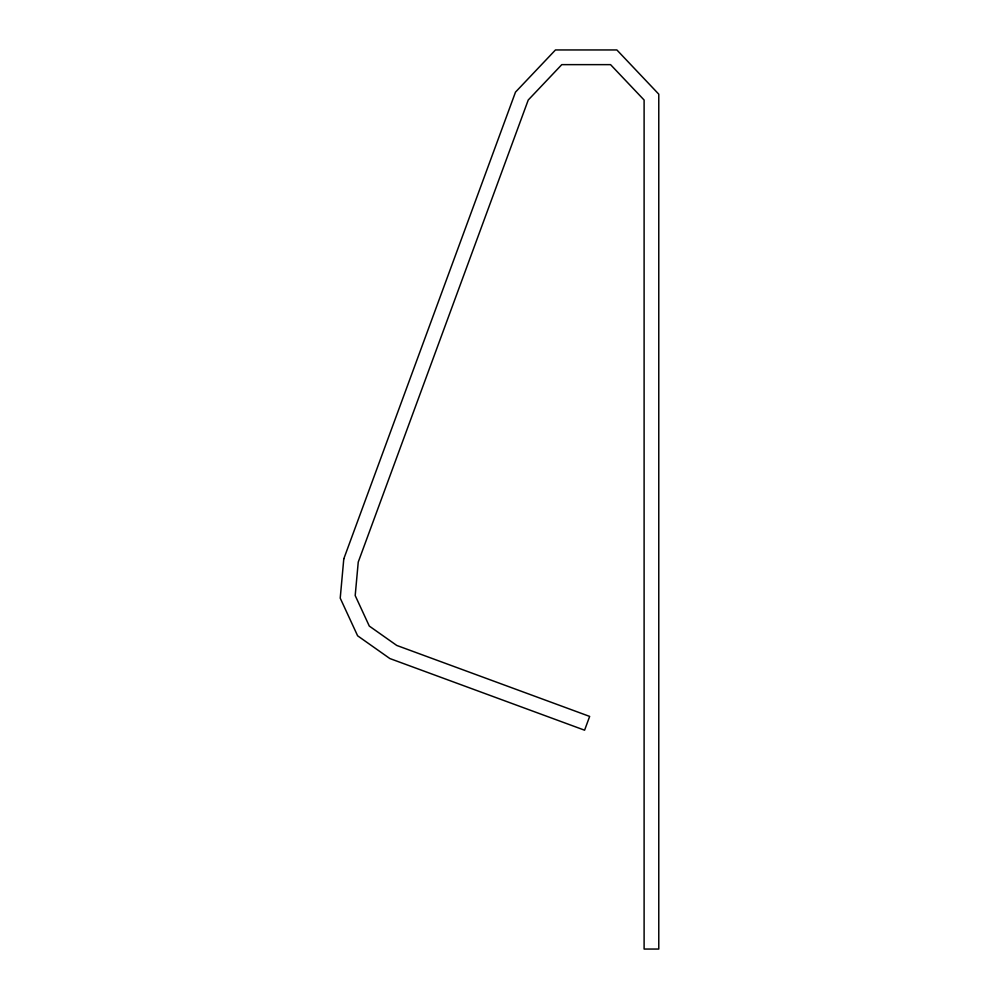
<?xml version="1.0" encoding="UTF-8"?>
<svg xmlns="http://www.w3.org/2000/svg" width="999" height="999" viewBox="0 0 999 999"><rect width="100%" height="100%" fill="white"/><g stroke="black" fill="none" stroke-linecap="round" stroke-linejoin="round"><path stroke-width="1.5" d="M343.793 558.828L340.222 598.151L357.617 635.801L389.872 658.553L584.59 730.194L589.66 716.42L396.753 645.441L369.293 626.073L355.194 595.566L358.241 562.087L528.234 100.025L561.788 64.635L610.551 64.635L644.105 100.025L644.105 949.05L658.778 949.05L658.778 94.181L616.87 49.95L555.469 49.95L515.496 92.12L343.793 558.828"/></g></svg>
